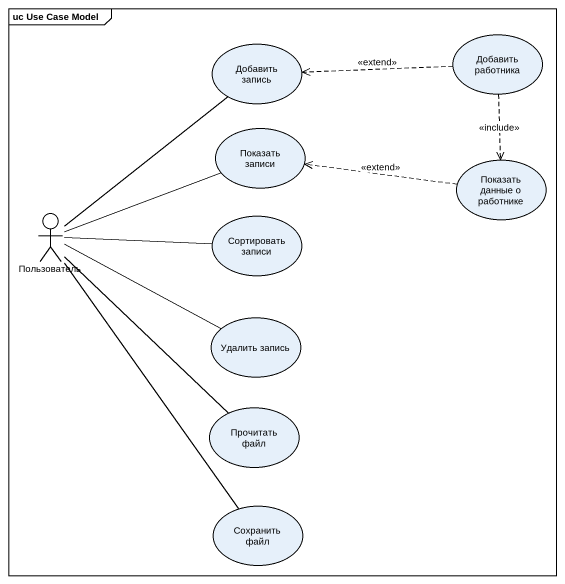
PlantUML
@startuml
mainframe uc Use Case Model
usecase "Добавить работника" as Добавить_работника
usecase "Добавить запись" as Добавить_запись
usecase "Показать записи" as Показать_записи
usecase "Показать данные о работнике" as Показать_данные_о_работнике
actor Пользователь
usecase "Сортировать записи" as Сортировать_записи
usecase "Удалить запись" as Удалить_запись
usecase "Прочитать файл" as Прочитать_файл
usecase "Сохранить файл" as Сохранить_файл
Добавить_работника .left.> Добавить_запись : <<extend>>
Добавить_работника ..> Показать_данные_о_работнике : <<include>>
Показать_данные_о_работнике .left.> Показать_записи : <<extend>>
Пользователь -up- Добавить_запись
Пользователь -right- Показать_записи
Пользователь -right- Сортировать_записи
Пользователь -right- Удалить_запись
Пользователь -- Прочитать_файл
Пользователь -- Сохранить_файл
@enduml
